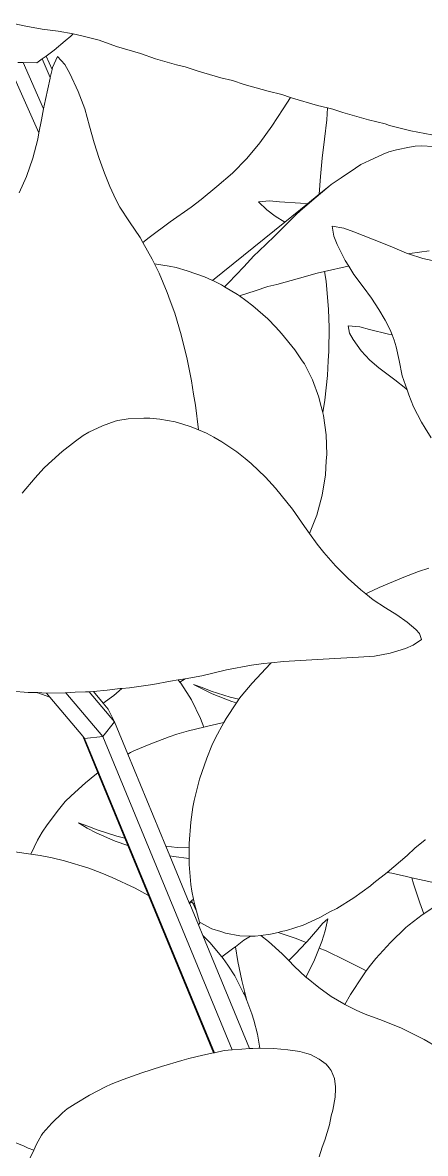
# Model space of a CAD drawing. Header units: metres. Extents: x 12.2 to 77.2, y 18.8 to 35.5.
# Drawn here: x 56.2367 to 56.3503, y 29.8605 to 30.1793 of the extents above; entities that cross this region are included whole.
import ezdxf

# ---------------------------------------------------------------- set-up
doc = ezdxf.new("R2010")
doc.units = ezdxf.units.M
doc.layers.add('0inne_gulv', color=7, linetype='Continuous', lineweight=13)

# ---------------------------------------------------------------- blocks, each defined once
blk = doc.blocks.new('One bedroom house fr')
for p, q in [((1.23469, -2.28698), (1.23952, -2.28801)), ((1.23952, -2.28801), (1.24418, -2.28883)), ((1.24867, -2.28942), (1.24418, -2.28883)), ((1.24867, -2.28942), (1.25286, -2.29016)), ((1.25221, -2.29078), (1.25059, -2.2921)), ((1.25221, -2.29078), (1.25286, -2.29016)), ((1.25286, -2.29016), (1.25288, -2.29017)), ((1.25288, -2.29017), (1.25536, -2.2907)), ((1.25536, -2.2907), (1.26018, -2.29194)), ((1.24529, -2.29639), (1.24752, -2.29478)), ((1.24752, -2.29478), (1.25059, -2.2921)), ((1.26018, -2.29194), (1.26511, -2.29373)), ((1.26511, -2.29373), (1.27191, -2.29571)), ((1.24324, -2.31803), (1.23422, -2.29775)), ((1.24261, -2.29834), (1.24414, -2.29722)), ((1.24414, -2.29722), (1.24529, -2.29639)), ((1.24645, -2.3024), (1.24414, -2.29722)), ((1.24529, -2.29639), (1.24698, -2.30019)), ((1.24848, -2.2965), (1.24711, -2.29967)), ((1.24848, -2.2965), (1.25055, -2.29881)), ((1.27191, -2.29571), (1.27612, -2.29714)), ((1.27612, -2.29714), (1.28203, -2.29887)), ((1.23876, -2.29824), (1.23732, -2.2982)), ((1.24456, -2.31127), (1.23876, -2.29824)), ((1.24261, -2.29834), (1.23876, -2.29824)), ((1.24645, -2.3024), (1.24698, -2.30019)), ((1.24698, -2.30019), (1.24711, -2.29967)), ((1.25197, -2.30128), (1.25055, -2.29881)), ((1.25197, -2.30128), (1.25434, -2.30635)), ((1.2845, -2.29948), (1.28203, -2.29887)), ((1.28817, -2.30069), (1.2845, -2.29948)), ((1.28817, -2.30069), (1.29455, -2.30252)), ((1.24638, -2.30267), (1.24508, -2.30865)), ((1.24638, -2.30267), (1.24645, -2.3024)), ((1.29455, -2.30252), (1.29781, -2.30332)), ((1.29781, -2.30332), (1.30112, -2.3044)), ((1.30112, -2.3044), (1.30786, -2.30633)), ((1.25616, -2.31131), (1.25434, -2.30635)), ((1.30786, -2.30633), (1.31172, -2.30728)), ((1.31421, -2.30809), (1.31172, -2.30728)), ((1.24456, -2.31127), (1.24508, -2.30865)), ((1.31207, -2.31131), (1.31421, -2.30809)), ((1.31477, -2.30827), (1.31421, -2.30809)), ((1.3218, -2.31029), (1.31477, -2.30827)), ((1.32462, -2.31099), (1.3218, -2.31029)), ((1.24394, -2.31435), (1.24456, -2.31127)), ((1.25752, -2.31619), (1.25616, -2.31131)), ((1.30894, -2.31619), (1.31207, -2.31131)), ((1.32444, -2.31435), (1.32462, -2.31099)), ((1.32611, -2.31136), (1.32462, -2.31099)), ((1.32895, -2.31229), (1.32611, -2.31136)), ((1.32895, -2.31229), (1.33618, -2.31437)), ((1.24324, -2.31803), (1.24394, -2.31435)), ((1.25752, -2.31619), (1.25884, -2.32087)), ((1.30894, -2.31619), (1.30556, -2.32087)), ((1.32374, -2.31983), (1.32444, -2.31435)), ((1.34088, -2.31554), (1.33618, -2.31437)), ((1.34211, -2.31593), (1.34088, -2.31554)), ((1.34808, -2.31747), (1.34211, -2.31593)), ((1.24153, -2.32517), (1.2429, -2.31983)), ((1.2429, -2.31983), (1.24324, -2.31803)), ((1.32309, -2.32517), (1.32374, -2.31983)), ((1.34808, -2.31747), (1.35407, -2.31864)), ((1.25884, -2.32087), (1.26023, -2.32528)), ((1.30556, -2.32087), (1.30185, -2.32528)), ((1.34035, -2.32406), (1.34193, -2.32338)), ((1.34193, -2.32338), (1.3441, -2.32282)), ((1.3441, -2.32282), (1.34769, -2.32205)), ((1.34769, -2.32205), (1.34935, -2.32177)), ((1.34935, -2.32177), (1.35114, -2.32175)), ((1.35442, -2.32194), (1.35114, -2.32175)), ((1.24153, -2.32517), (1.23973, -2.33037)), ((1.26023, -2.32528), (1.26169, -2.3294)), ((1.30185, -2.32528), (1.29779, -2.3294)), ((1.32309, -2.32517), (1.32259, -2.33037)), ((1.3365, -2.32581), (1.33403, -2.32699)), ((1.34035, -2.32406), (1.3365, -2.32581)), ((1.26169, -2.3294), (1.26319, -2.33321)), ((1.29779, -2.3294), (1.29344, -2.33321)), ((1.32846, -2.33068), (1.33251, -2.32798)), ((1.33251, -2.32798), (1.33403, -2.32699)), ((1.23973, -2.33037), (1.23768, -2.33499)), ((1.32501, -2.33314), (1.32145, -2.3362)), ((1.32259, -2.33037), (1.32229, -2.33531)), ((1.32229, -2.33531), (1.32501, -2.33314)), ((1.32569, -2.33256), (1.32501, -2.33314)), ((1.32846, -2.33068), (1.32569, -2.33256)), ((1.26491, -2.33682), (1.26319, -2.33321)), ((1.28899, -2.33682), (1.29344, -2.33321)), ((1.32145, -2.3362), (1.31759, -2.33949)), ((1.31895, -2.33801), (1.32229, -2.33531)), ((1.26491, -2.33682), (1.26609, -2.33895)), ((1.26609, -2.33895), (1.26876, -2.3431)), ((1.28619, -2.33895), (1.28026, -2.3431)), ((1.28899, -2.33682), (1.28619, -2.33895)), ((1.3052, -2.3375), (1.30823, -2.33724)), ((1.3052, -2.3375), (1.30746, -2.33976)), ((1.31111, -2.33747), (1.30823, -2.33724)), ((1.31111, -2.33747), (1.31704, -2.33789)), ((1.31257, -2.34318), (1.31895, -2.33801)), ((1.31759, -2.33949), (1.31595, -2.34088)), ((1.31895, -2.33801), (1.31704, -2.33789)), ((1.30987, -2.34154), (1.30746, -2.33976)), ((1.30987, -2.34154), (1.31257, -2.34318)), ((1.31363, -2.34322), (1.31595, -2.34088)), ((1.27179, -2.34757), (1.26876, -2.3431)), ((1.27428, -2.34757), (1.28026, -2.3431)), ((1.29221, -2.35966), (1.31257, -2.34318)), ((1.31363, -2.34322), (1.30954, -2.34725)), ((1.32594, -2.34433), (1.32636, -2.34716)), ((1.32594, -2.34433), (1.32924, -2.34492)), ((1.332, -2.34594), (1.32924, -2.34492)), ((1.27258, -2.349), (1.27179, -2.34757)), ((1.27258, -2.349), (1.27428, -2.34757)), ((1.27515, -2.35367), (1.27258, -2.349)), ((1.30954, -2.34725), (1.30527, -2.35139)), ((1.32733, -2.34956), (1.32636, -2.34716)), ((1.332, -2.34594), (1.33733, -2.34801)), ((1.34225, -2.35001), (1.33733, -2.34801)), ((1.30527, -2.35139), (1.30384, -2.35274)), ((1.32733, -2.34956), (1.32959, -2.35402)), ((1.34687, -2.35192), (1.34225, -2.35001)), ((1.34687, -2.35192), (1.34749, -2.35212)), ((1.3478, -2.35207), (1.34749, -2.35212)), ((1.34749, -2.35212), (1.35152, -2.35344)), ((1.35331, -2.35133), (1.3478, -2.35207)), ((1.27582, -2.355), (1.27515, -2.35367)), ((1.27582, -2.355), (1.27997, -2.35561)), ((1.27714, -2.3576), (1.27582, -2.355)), ((1.30384, -2.35274), (1.301, -2.35581)), ((1.33058, -2.3556), (1.32959, -2.35402)), ((1.35152, -2.35344), (1.35625, -2.35451)), ((1.27943, -2.36309), (1.27714, -2.3576)), ((1.28195, -2.35604), (1.27997, -2.35561)), ((1.28505, -2.3569), (1.28195, -2.35604)), ((1.28505, -2.3569), (1.28995, -2.35865)), ((1.28995, -2.35865), (1.29221, -2.35966)), ((1.301, -2.35581), (1.29669, -2.36032)), ((1.32167, -2.35761), (1.31674, -2.35905)), ((1.3238, -2.35713), (1.32167, -2.35761)), ((1.33043, -2.35563), (1.3238, -2.35713)), ((1.3238, -2.35713), (1.32424, -2.35984)), ((1.33058, -2.3556), (1.33043, -2.35563)), ((1.33205, -2.35794), (1.33058, -2.3556)), ((1.33465, -2.36141), (1.33205, -2.35794)), ((1.29221, -2.35966), (1.29224, -2.35967)), ((1.29224, -2.35967), (1.29469, -2.36089)), ((1.29469, -2.36089), (1.29559, -2.36143)), ((1.29559, -2.36143), (1.29669, -2.36032)), ((1.29559, -2.36143), (1.29925, -2.36362)), ((1.3042, -2.3626), (1.30777, -2.36138)), ((1.30777, -2.36138), (1.31029, -2.36077)), ((1.31674, -2.35905), (1.31029, -2.36077)), ((1.32424, -2.35984), (1.32486, -2.36788)), ((1.33705, -2.36468), (1.33465, -2.36141)), ((1.27943, -2.36309), (1.28021, -2.36538)), ((1.29925, -2.36362), (1.29978, -2.364)), ((1.3042, -2.3626), (1.29978, -2.364)), ((1.29978, -2.364), (1.30161, -2.3653)), ((1.33705, -2.36468), (1.33913, -2.36781)), ((1.28021, -2.36538), (1.28153, -2.36891)), ((1.3036, -2.36681), (1.30161, -2.3653)), ((1.30775, -2.37048), (1.3036, -2.36681)), ((1.32486, -2.36788), (1.32511, -2.37287)), ((1.33913, -2.36781), (1.34086, -2.3708)), ((1.28153, -2.36891), (1.28336, -2.37499)), ((1.31005, -2.37285), (1.30775, -2.37048)), ((1.34226, -2.37361), (1.34086, -2.3708)), ((1.31167, -2.37458), (1.31005, -2.37285)), ((1.31167, -2.37458), (1.31537, -2.37917)), ((1.32511, -2.37287), (1.32502, -2.37959)), ((1.33041, -2.3724), (1.33084, -2.37453)), ((1.33041, -2.3724), (1.33372, -2.37277)), ((1.33181, -2.37633), (1.33084, -2.37453)), ((1.33648, -2.37348), (1.33372, -2.37277)), ((1.33648, -2.37348), (1.34181, -2.37478)), ((1.34226, -2.37361), (1.34281, -2.375)), ((1.28408, -2.3781), (1.28336, -2.37499)), ((1.33181, -2.37633), (1.33407, -2.37951)), ((1.34281, -2.375), (1.34181, -2.37478)), ((1.34281, -2.375), (1.3434, -2.3765)), ((1.3434, -2.3765), (1.34395, -2.37832)), ((1.28495, -2.38135), (1.28408, -2.3781)), ((1.31749, -2.38228), (1.31537, -2.37917)), ((1.32482, -2.3823), (1.32502, -2.37959)), ((1.33652, -2.38212), (1.33407, -2.37951)), ((1.34395, -2.37832), (1.34478, -2.38218)), ((1.2863, -2.38796), (1.28495, -2.38135)), ((1.31809, -2.38316), (1.31749, -2.38228)), ((1.32042, -2.38771), (1.31809, -2.38316)), ((1.32462, -2.38646), (1.32482, -2.3823)), ((1.33913, -2.38425), (1.33652, -2.38212)), ((1.34478, -2.38218), (1.34571, -2.38653)), ((1.32462, -2.38646), (1.32387, -2.39341)), ((1.34361, -2.38768), (1.33913, -2.38425)), ((1.34571, -2.38653), (1.34703, -2.39045)), ((1.28684, -2.39172), (1.2863, -2.38796)), ((1.32042, -2.38771), (1.32219, -2.39251)), ((1.34674, -2.39014), (1.34361, -2.38768)), ((1.34674, -2.39014), (1.34703, -2.39045)), ((1.34703, -2.39045), (1.34751, -2.39189)), ((1.28739, -2.39479), (1.28684, -2.39172)), ((1.32266, -2.39451), (1.32219, -2.39251)), ((1.32387, -2.39341), (1.3233, -2.39686)), ((1.34751, -2.39189), (1.34889, -2.39528)), ((1.28739, -2.39479), (1.28823, -2.40178)), ((1.3233, -2.39686), (1.32266, -2.39451)), ((1.3233, -2.39686), (1.32329, -2.39693)), ((1.34889, -2.39528), (1.35114, -2.39964)), ((1.26113, -2.40063), (1.26476, -2.3993)), ((1.26476, -2.3993), (1.26547, -2.39913)), ((1.26547, -2.39913), (1.26842, -2.3987)), ((1.27283, -2.39844), (1.26842, -2.3987)), ((1.27283, -2.39844), (1.27452, -2.39848)), ((1.27452, -2.39848), (1.27729, -2.39874)), ((1.27729, -2.39874), (1.2817, -2.39954)), ((1.2817, -2.39954), (1.28356, -2.40006)), ((1.28612, -2.40089), (1.28356, -2.40006)), ((1.32348, -2.3977), (1.32329, -2.39693)), ((1.32348, -2.3977), (1.32425, -2.40315)), ((1.35219, -2.40132), (1.35114, -2.39964)), ((1.25575, -2.40337), (1.25732, -2.40245)), ((1.26113, -2.40063), (1.25732, -2.40245)), ((1.28823, -2.40178), (1.28612, -2.40089)), ((1.29047, -2.40274), (1.28823, -2.40178)), ((1.29255, -2.40385), (1.29047, -2.40274)), ((1.3244, -2.40869), (1.32425, -2.40315)), ((1.35382, -2.40406), (1.35219, -2.40132)), ((1.25355, -2.40491), (1.24977, -2.40791)), ((1.25355, -2.40491), (1.25575, -2.40337)), ((1.29478, -2.4051), (1.29255, -2.40385)), ((1.29901, -2.40797), (1.29478, -2.4051)), ((1.24591, -2.41133), (1.24977, -2.40791)), ((1.29901, -2.40797), (1.30138, -2.40988)), ((1.3244, -2.40869), (1.32426, -2.41049)), ((1.24218, -2.41527), (1.24464, -2.41255)), ((1.24591, -2.41133), (1.24464, -2.41255)), ((1.30138, -2.40988), (1.30312, -2.41129)), ((1.30716, -2.41513), (1.30312, -2.41129)), ((1.32405, -2.41442), (1.32426, -2.41049)), ((1.2385, -2.41959), (1.24218, -2.41527)), ((1.30995, -2.41822), (1.30716, -2.41513)), ((1.32312, -2.42018), (1.32405, -2.41442)), ((1.31475, -2.42408), (1.30995, -2.41822)), ((1.32312, -2.42018), (1.32159, -2.42584)), ((1.31811, -2.42898), (1.31475, -2.42408)), ((1.31958, -2.43102), (1.32159, -2.42584)), ((1.31958, -2.43102), (1.31811, -2.42898)), ((1.32171, -2.43399), (1.31958, -2.43102)), ((1.3236, -2.43635), (1.32171, -2.43399)), ((1.32689, -2.44006), (1.3236, -2.43635)), ((1.32689, -2.44006), (1.33047, -2.44368)), ((1.35029, -2.44169), (1.35321, -2.44076)), ((1.33401, -2.44689), (1.33047, -2.44368)), ((1.34609, -2.44327), (1.33917, -2.44621)), ((1.34609, -2.44327), (1.35029, -2.44169)), ((1.33544, -2.44801), (1.33401, -2.44689)), ((1.33578, -2.44782), (1.33544, -2.44801)), ((1.33917, -2.44621), (1.33578, -2.44782)), ((1.33751, -2.44964), (1.33544, -2.44801)), ((1.33751, -2.44964), (1.34093, -2.45196)), ((1.34093, -2.45196), (1.34419, -2.45393)), ((1.34419, -2.45393), (1.34707, -2.45593)), ((1.34954, -2.45807), (1.34707, -2.45593)), ((1.34954, -2.45807), (1.35052, -2.45916)), ((1.35116, -2.46088), (1.35052, -2.45916)), ((1.34665, -2.46339), (1.34228, -2.46475)), ((1.34665, -2.46339), (1.34874, -2.46244)), ((1.35116, -2.46088), (1.34874, -2.46244)), ((1.31221, -2.46705), (1.3234, -2.4664)), ((1.3234, -2.4664), (1.33335, -2.46588)), ((1.33335, -2.46588), (1.33787, -2.46556)), ((1.33787, -2.46556), (1.34228, -2.46475)), ((1.28919, -2.47107), (1.29611, -2.46941)), ((1.30314, -2.46812), (1.29611, -2.46941)), ((1.30659, -2.46763), (1.30314, -2.46812)), ((1.30855, -2.46759), (1.3034, -2.47313)), ((1.30659, -2.46763), (1.30874, -2.46741)), ((1.30855, -2.46759), (1.30874, -2.46741)), ((1.30874, -2.46741), (1.31221, -2.46705)), ((1.27536, -2.47357), (1.28035, -2.47262)), ((1.28035, -2.47262), (1.28254, -2.47224)), ((1.28254, -2.47224), (1.28449, -2.4719)), ((1.28254, -2.47224), (1.283, -2.47285)), ((1.283, -2.47285), (1.28449, -2.4719)), ((1.283, -2.47285), (1.28321, -2.47313)), ((1.28559, -2.47684), (1.28321, -2.47313)), ((1.28449, -2.4719), (1.28919, -2.47107)), ((1.30025, -2.47684), (1.3034, -2.47313)), ((1.24022, -2.47578), (1.23557, -2.47543)), ((1.24022, -2.47578), (1.24237, -2.47578)), ((1.24237, -2.47578), (1.24279, -2.47581)), ((1.24279, -2.47581), (1.24291, -2.47587)), ((1.24279, -2.47581), (1.24528, -2.47596)), ((1.24631, -2.47711), (1.24291, -2.47587)), ((1.24528, -2.47596), (1.24534, -2.47596)), ((1.24534, -2.47596), (1.25067, -2.4759)), ((1.24631, -2.47711), (1.24534, -2.47596)), ((1.25067, -2.4759), (1.25083, -2.47589)), ((1.25083, -2.47589), (1.25346, -2.47569)), ((1.26123, -2.48823), (1.25083, -2.47589)), ((1.25346, -2.47569), (1.2564, -2.47564)), ((1.25739, -2.47557), (1.2564, -2.47564)), ((1.25859, -2.47547), (1.25739, -2.47557)), ((1.26455, -2.48407), (1.25739, -2.47557)), ((1.26244, -2.47517), (1.25859, -2.47547)), ((1.26138, -2.47878), (1.25859, -2.47547)), ((1.26613, -2.47467), (1.26244, -2.47517)), ((1.26659, -2.47463), (1.26434, -2.47667)), ((1.26659, -2.47463), (1.26613, -2.47467)), ((1.26875, -2.47446), (1.26659, -2.47463)), ((1.26875, -2.47446), (1.27536, -2.47357)), ((1.2868, -2.47352), (1.28947, -2.47487)), ((1.2868, -2.47352), (1.28931, -2.47443)), ((1.29184, -2.47542), (1.28931, -2.47443)), ((1.2921, -2.47614), (1.28947, -2.47487)), ((1.29184, -2.47542), (1.2972, -2.47712)), ((1.2921, -2.47614), (1.29764, -2.47831)), ((1.2556, -2.48813), (1.24631, -2.47711)), ((1.26138, -2.47878), (1.26434, -2.47667)), ((1.26278, -2.48045), (1.26138, -2.47878)), ((1.28624, -2.47787), (1.28559, -2.47684)), ((1.2888, -2.48309), (1.28624, -2.47787)), ((1.29606, -2.48309), (1.29892, -2.4787)), ((1.29959, -2.47771), (1.2972, -2.47712)), ((1.29892, -2.4787), (1.29764, -2.47831)), ((1.29892, -2.4787), (1.29947, -2.47787)), ((1.29947, -2.47787), (1.29959, -2.47771)), ((1.29959, -2.47771), (1.30025, -2.47684)), ((1.26278, -2.48045), (1.26455, -2.48407)), ((1.26455, -2.48407), (1.26123, -2.48823)), ((1.26831, -2.49317), (1.26455, -2.48407)), ((1.28543, -2.48661), (1.28971, -2.48557)), ((1.2888, -2.48309), (1.28971, -2.48557)), ((1.28971, -2.48557), (1.29121, -2.4852)), ((1.2954, -2.48428), (1.29121, -2.4852)), ((1.2954, -2.48428), (1.29303, -2.48853)), ((1.29606, -2.48309), (1.2954, -2.48428)), ((1.25613, -2.48877), (1.2556, -2.48813)), ((1.25988, -2.49848), (1.2556, -2.48813)), ((1.26123, -2.48823), (1.25613, -2.48877)), ((1.29275, -2.57733), (1.25613, -2.48877)), ((1.29774, -2.57654), (1.26123, -2.48823)), ((1.2748, -2.49023), (1.27993, -2.48826)), ((1.28208, -2.4875), (1.27993, -2.48826)), ((1.28543, -2.48661), (1.28208, -2.4875)), ((1.29199, -2.49076), (1.29303, -2.48853)), ((1.27002, -2.49227), (1.2691, -2.4927)), ((1.2748, -2.49023), (1.27002, -2.49227)), ((1.29054, -2.49428), (1.29199, -2.49076)), ((1.2691, -2.4927), (1.26831, -2.49317)), ((1.27904, -2.5191), (1.26831, -2.49317)), ((1.29054, -2.49428), (1.28856, -2.50023)), ((1.25988, -2.49848), (1.25902, -2.49907)), ((1.26749, -2.5169), (1.25988, -2.49848)), ((1.25638, -2.50128), (1.25233, -2.50495)), ((1.25902, -2.49907), (1.25638, -2.50128)), ((1.28702, -2.50622), (1.28856, -2.50023)), ((1.25233, -2.50495), (1.25068, -2.50657)), ((1.24872, -2.50891), (1.25068, -2.50657)), ((1.28606, -2.51231), (1.28667, -2.50815)), ((1.28702, -2.50622), (1.28667, -2.50815)), ((1.24556, -2.51307), (1.24872, -2.50891)), ((1.24415, -2.51515), (1.24556, -2.51307)), ((1.25441, -2.51254), (1.25707, -2.51348)), ((1.25441, -2.51254), (1.25688, -2.514)), ((1.25939, -2.51535), (1.25688, -2.514)), ((1.2597, -2.51452), (1.25707, -2.51348)), ((1.2597, -2.51452), (1.26522, -2.51631)), ((1.28562, -2.51837), (1.28606, -2.51231)), ((1.24097, -2.52134), (1.24286, -2.51746)), ((1.24286, -2.51746), (1.24415, -2.51515)), ((1.25939, -2.51535), (1.2647, -2.5177)), ((1.26835, -2.51896), (1.2647, -2.5177)), ((1.26749, -2.5169), (1.26522, -2.51631)), ((1.26835, -2.51896), (1.26749, -2.5169)), ((1.35219, -2.51729), (1.34925, -2.51972)), ((1.35219, -2.51729), (1.35224, -2.5173)), ((1.23646, -2.52067), (1.24097, -2.52134)), ((1.27416, -2.53303), (1.26835, -2.51896)), ((1.28219, -2.51945), (1.27904, -2.5191)), ((1.28017, -2.52185), (1.27904, -2.5191)), ((1.28219, -2.51945), (1.28562, -2.51957)), ((1.28562, -2.51837), (1.28562, -2.51957)), ((1.28562, -2.51957), (1.28562, -2.52257)), ((1.34706, -2.52175), (1.34925, -2.51972)), ((1.24097, -2.52134), (1.24354, -2.52172)), ((1.24697, -2.52241), (1.24354, -2.52172)), ((1.25049, -2.52328), (1.24697, -2.52241)), ((1.25729, -2.52535), (1.25049, -2.52328)), ((1.28017, -2.52185), (1.28121, -2.52205)), ((1.28563, -2.53504), (1.28017, -2.52185)), ((1.28121, -2.52205), (1.28562, -2.52257)), ((1.28562, -2.52257), (1.28562, -2.52427)), ((1.28608, -2.52994), (1.28562, -2.52427)), ((1.34144, -2.52652), (1.34706, -2.52175)), ((1.26097, -2.52668), (1.25729, -2.52535)), ((1.26392, -2.5279), (1.26097, -2.52668)), ((1.34139, -2.52656), (1.33765, -2.52944)), ((1.34139, -2.52656), (1.34144, -2.52652)), ((1.34144, -2.52652), (1.34275, -2.52671)), ((1.34275, -2.52671), (1.34693, -2.52768)), ((1.26392, -2.5279), (1.27036, -2.53096)), ((1.28608, -2.52994), (1.28639, -2.53178)), ((1.33671, -2.53025), (1.33204, -2.53369)), ((1.33765, -2.52944), (1.33671, -2.53025)), ((1.34693, -2.52768), (1.34842, -2.52801)), ((1.34842, -2.52801), (1.34889, -2.52973)), ((1.34842, -2.52801), (1.35404, -2.52926)), ((1.35064, -2.5351), (1.34889, -2.52973)), ((1.27036, -2.53096), (1.27409, -2.53298)), ((1.27416, -2.53303), (1.27409, -2.53298)), ((1.2925, -2.57738), (1.27416, -2.53303)), ((1.28681, -2.53405), (1.28639, -2.53178)), ((1.33204, -2.53369), (1.32724, -2.53665)), ((1.28612, -2.53463), (1.28563, -2.53504)), ((1.28576, -2.53537), (1.28563, -2.53504)), ((1.28576, -2.53537), (1.28597, -2.53494)), ((1.28821, -2.5413), (1.28576, -2.53537)), ((1.28597, -2.53494), (1.28612, -2.53463)), ((1.28661, -2.53521), (1.28597, -2.53494)), ((1.28628, -2.53449), (1.28612, -2.53463)), ((1.28681, -2.53405), (1.28628, -2.53449)), ((1.28661, -2.53521), (1.28628, -2.53449)), ((1.28706, -2.53541), (1.28661, -2.53521)), ((1.28764, -2.53746), (1.28661, -2.53521)), ((1.28706, -2.53541), (1.28681, -2.53405)), ((1.28764, -2.53746), (1.28706, -2.53541)), ((1.32724, -2.53665), (1.3253, -2.53761)), ((1.3518, -2.53817), (1.35064, -2.5351)), ((1.3518, -2.53817), (1.35579, -2.53543)), ((1.2885, -2.54055), (1.28764, -2.53746)), ((1.32249, -2.53922), (1.31778, -2.54134)), ((1.32249, -2.53922), (1.3253, -2.53761)), ((1.32471, -2.53964), (1.32324, -2.54087)), ((1.32471, -2.53964), (1.32394, -2.543)), ((1.35133, -2.5385), (1.34762, -2.54128)), ((1.35133, -2.5385), (1.3518, -2.53817)), ((1.2884, -2.54105), (1.28821, -2.5413)), ((1.28945, -2.54429), (1.28821, -2.5413)), ((1.2887, -2.54066), (1.2884, -2.54105)), ((1.2885, -2.54055), (1.2887, -2.54066)), ((1.2887, -2.54066), (1.29204, -2.54241)), ((1.29452, -2.54321), (1.29204, -2.54241)), ((1.29584, -2.54367), (1.29452, -2.54321)), ((1.31066, -2.54342), (1.30856, -2.54396)), ((1.31158, -2.54319), (1.31066, -2.54342)), ((1.3155, -2.54505), (1.31066, -2.54342)), ((1.31308, -2.54288), (1.31158, -2.54319)), ((1.31778, -2.54134), (1.31308, -2.54288)), ((1.32191, -2.5425), (1.31888, -2.54595)), ((1.32191, -2.5425), (1.32324, -2.54087)), ((1.32303, -2.54595), (1.32394, -2.543)), ((1.34669, -2.54207), (1.3424, -2.54625)), ((1.34762, -2.54128), (1.34669, -2.54207)), ((1.28945, -2.54429), (1.29143, -2.54625)), ((1.30263, -2.57617), (1.28945, -2.54429)), ((1.29143, -2.54625), (1.29482, -2.55032)), ((1.29993, -2.54439), (1.29584, -2.54367)), ((1.30105, -2.54562), (1.29865, -2.54745)), ((1.29993, -2.54439), (1.30287, -2.54446)), ((1.30287, -2.54446), (1.30105, -2.54562)), ((1.30287, -2.54446), (1.30418, -2.54449)), ((1.30584, -2.54429), (1.30418, -2.54449)), ((1.30856, -2.54396), (1.30584, -2.54429)), ((1.30584, -2.54429), (1.30794, -2.54595)), ((1.31179, -2.54943), (1.30794, -2.54595)), ((1.3186, -2.54625), (1.3155, -2.54505)), ((1.3156, -2.54943), (1.3186, -2.54625)), ((1.3186, -2.54625), (1.31888, -2.54595)), ((1.32303, -2.54595), (1.32228, -2.54782)), ((1.3424, -2.54625), (1.33828, -2.55075)), ((1.2982, -2.5478), (1.29482, -2.55032)), ((1.29865, -2.54745), (1.2982, -2.5478)), ((1.29865, -2.54745), (1.29936, -2.55167)), ((1.31367, -2.55132), (1.31179, -2.54943)), ((1.31367, -2.55132), (1.3156, -2.54943)), ((1.32228, -2.54782), (1.32074, -2.55167)), ((1.32422, -2.54865), (1.32228, -2.54782)), ((1.32422, -2.54865), (1.32958, -2.55126)), ((1.29482, -2.55032), (1.29518, -2.55075)), ((1.29518, -2.55075), (1.29647, -2.55265)), ((1.29844, -2.55569), (1.29647, -2.55265)), ((1.30048, -2.55697), (1.29936, -2.55167)), ((1.31525, -2.55291), (1.31367, -2.55132)), ((1.31525, -2.55291), (1.31854, -2.55601)), ((1.31854, -2.55601), (1.32074, -2.55167)), ((1.33471, -2.55382), (1.32958, -2.55126)), ((1.33556, -2.55427), (1.33673, -2.55265)), ((1.33828, -2.55075), (1.33673, -2.55265)), ((1.29844, -2.55569), (1.30095, -2.56056)), ((1.31854, -2.55601), (1.31867, -2.55613)), ((1.31867, -2.55613), (1.32214, -2.55899)), ((1.33453, -2.55569), (1.33111, -2.56097)), ((1.33453, -2.55569), (1.33556, -2.55427)), ((1.33556, -2.55427), (1.33471, -2.55382)), ((1.30131, -2.56037), (1.30048, -2.55697)), ((1.32214, -2.55899), (1.32567, -2.56147)), ((1.30131, -2.56037), (1.30095, -2.56056)), ((1.30095, -2.56056), (1.30116, -2.56097)), ((1.30116, -2.56097), (1.30183, -2.56266)), ((1.3017, -2.56194), (1.30131, -2.56037)), ((1.30183, -2.56266), (1.3017, -2.56194)), ((1.30183, -2.56266), (1.30332, -2.56641)), ((1.32567, -2.56147), (1.32921, -2.56357)), ((1.33111, -2.56097), (1.32952, -2.56373)), ((1.32952, -2.56373), (1.32921, -2.56357)), ((1.33286, -2.56543), (1.32952, -2.56373)), ((1.33286, -2.56543), (1.33519, -2.56646)), ((1.30332, -2.56641), (1.30382, -2.5682)), ((1.30382, -2.5682), (1.3049, -2.57211)), ((1.33519, -2.56646), (1.34012, -2.5683)), ((1.34544, -2.57039), (1.34012, -2.5683)), ((1.3049, -2.57211), (1.30556, -2.57609)), ((1.35188, -2.5736), (1.34544, -2.57039)), ((1.35572, -2.57586), (1.35188, -2.5736)), ((1.28552, -2.57895), (1.28944, -2.57804)), ((1.2925, -2.57738), (1.28944, -2.57804)), ((1.29275, -2.57733), (1.2925, -2.57738)), ((1.29544, -2.57675), (1.29275, -2.57733)), ((1.29544, -2.57675), (1.29774, -2.57654)), ((1.29774, -2.57654), (1.30046, -2.5763)), ((1.30046, -2.5763), (1.30263, -2.57617)), ((1.30263, -2.57617), (1.30354, -2.57611)), ((1.30515, -2.57608), (1.30354, -2.57611)), ((1.30515, -2.57608), (1.30556, -2.57609)), ((1.30556, -2.57609), (1.3095, -2.57619)), ((1.3134, -2.57651), (1.3095, -2.57619)), ((1.3134, -2.57651), (1.31683, -2.57703)), ((1.31683, -2.57703), (1.31881, -2.57751)), ((1.31979, -2.57785), (1.31881, -2.57751)), ((1.31979, -2.57785), (1.32229, -2.57911)), ((1.27779, -2.58119), (1.27225, -2.583)), ((1.27779, -2.58119), (1.28352, -2.57949)), ((1.28352, -2.57949), (1.28552, -2.57895)), ((1.32424, -2.58057), (1.32229, -2.57911)), ((1.32424, -2.58057), (1.32506, -2.58157)), ((1.32506, -2.58157), (1.32566, -2.58237)), ((1.26359, -2.58621), (1.26696, -2.58489)), ((1.26696, -2.58489), (1.27225, -2.583)), ((1.32657, -2.5846), (1.32566, -2.58237)), ((1.32657, -2.5846), (1.32689, -2.58699)), ((1.25751, -2.58931), (1.26201, -2.58695)), ((1.26201, -2.58695), (1.26359, -2.58621)), ((1.32684, -2.58752), (1.32673, -2.58984)), ((1.32689, -2.58699), (1.32684, -2.58752)), ((1.25342, -2.59173), (1.25751, -2.58931)), ((1.3261, -2.59357), (1.32673, -2.58984)), ((1.24683, -2.59716), (1.24984, -2.59432)), ((1.24984, -2.59432), (1.25123, -2.5932)), ((1.25342, -2.59173), (1.25123, -2.5932)), ((1.3261, -2.59357), (1.32569, -2.59508)), ((1.24435, -2.6), (1.24683, -2.59716)), ((1.32516, -2.59766), (1.32388, -2.60202)), ((1.32569, -2.59508), (1.32516, -2.59766)), ((1.24253, -2.60311), (1.24394, -2.60058)), ((1.24394, -2.60058), (1.24435, -2.6)), ((1.23906, -2.60372), (1.23466, -2.60192)), ((1.24023, -2.60425), (1.23906, -2.60372)), ((1.24253, -2.60311), (1.24176, -2.6048)), ((1.32229, -2.60671), (1.32314, -2.60398)), ((1.32388, -2.60202), (1.32314, -2.60398)), ((1.24176, -2.6048), (1.24023, -2.60425)), ((1.24176, -2.6048), (1.24076, -2.60701))]:
    blk.add_line(p, q)

msp = doc.modelspace()

# ---------------------------------------------------------------- block references
at = {"layer": '0inne_gulv'}
msp.add_blockref('One bedroom house fr', (54.9981, 32.46623), dxfattribs=at)

doc.saveas('drawing.dxf')
